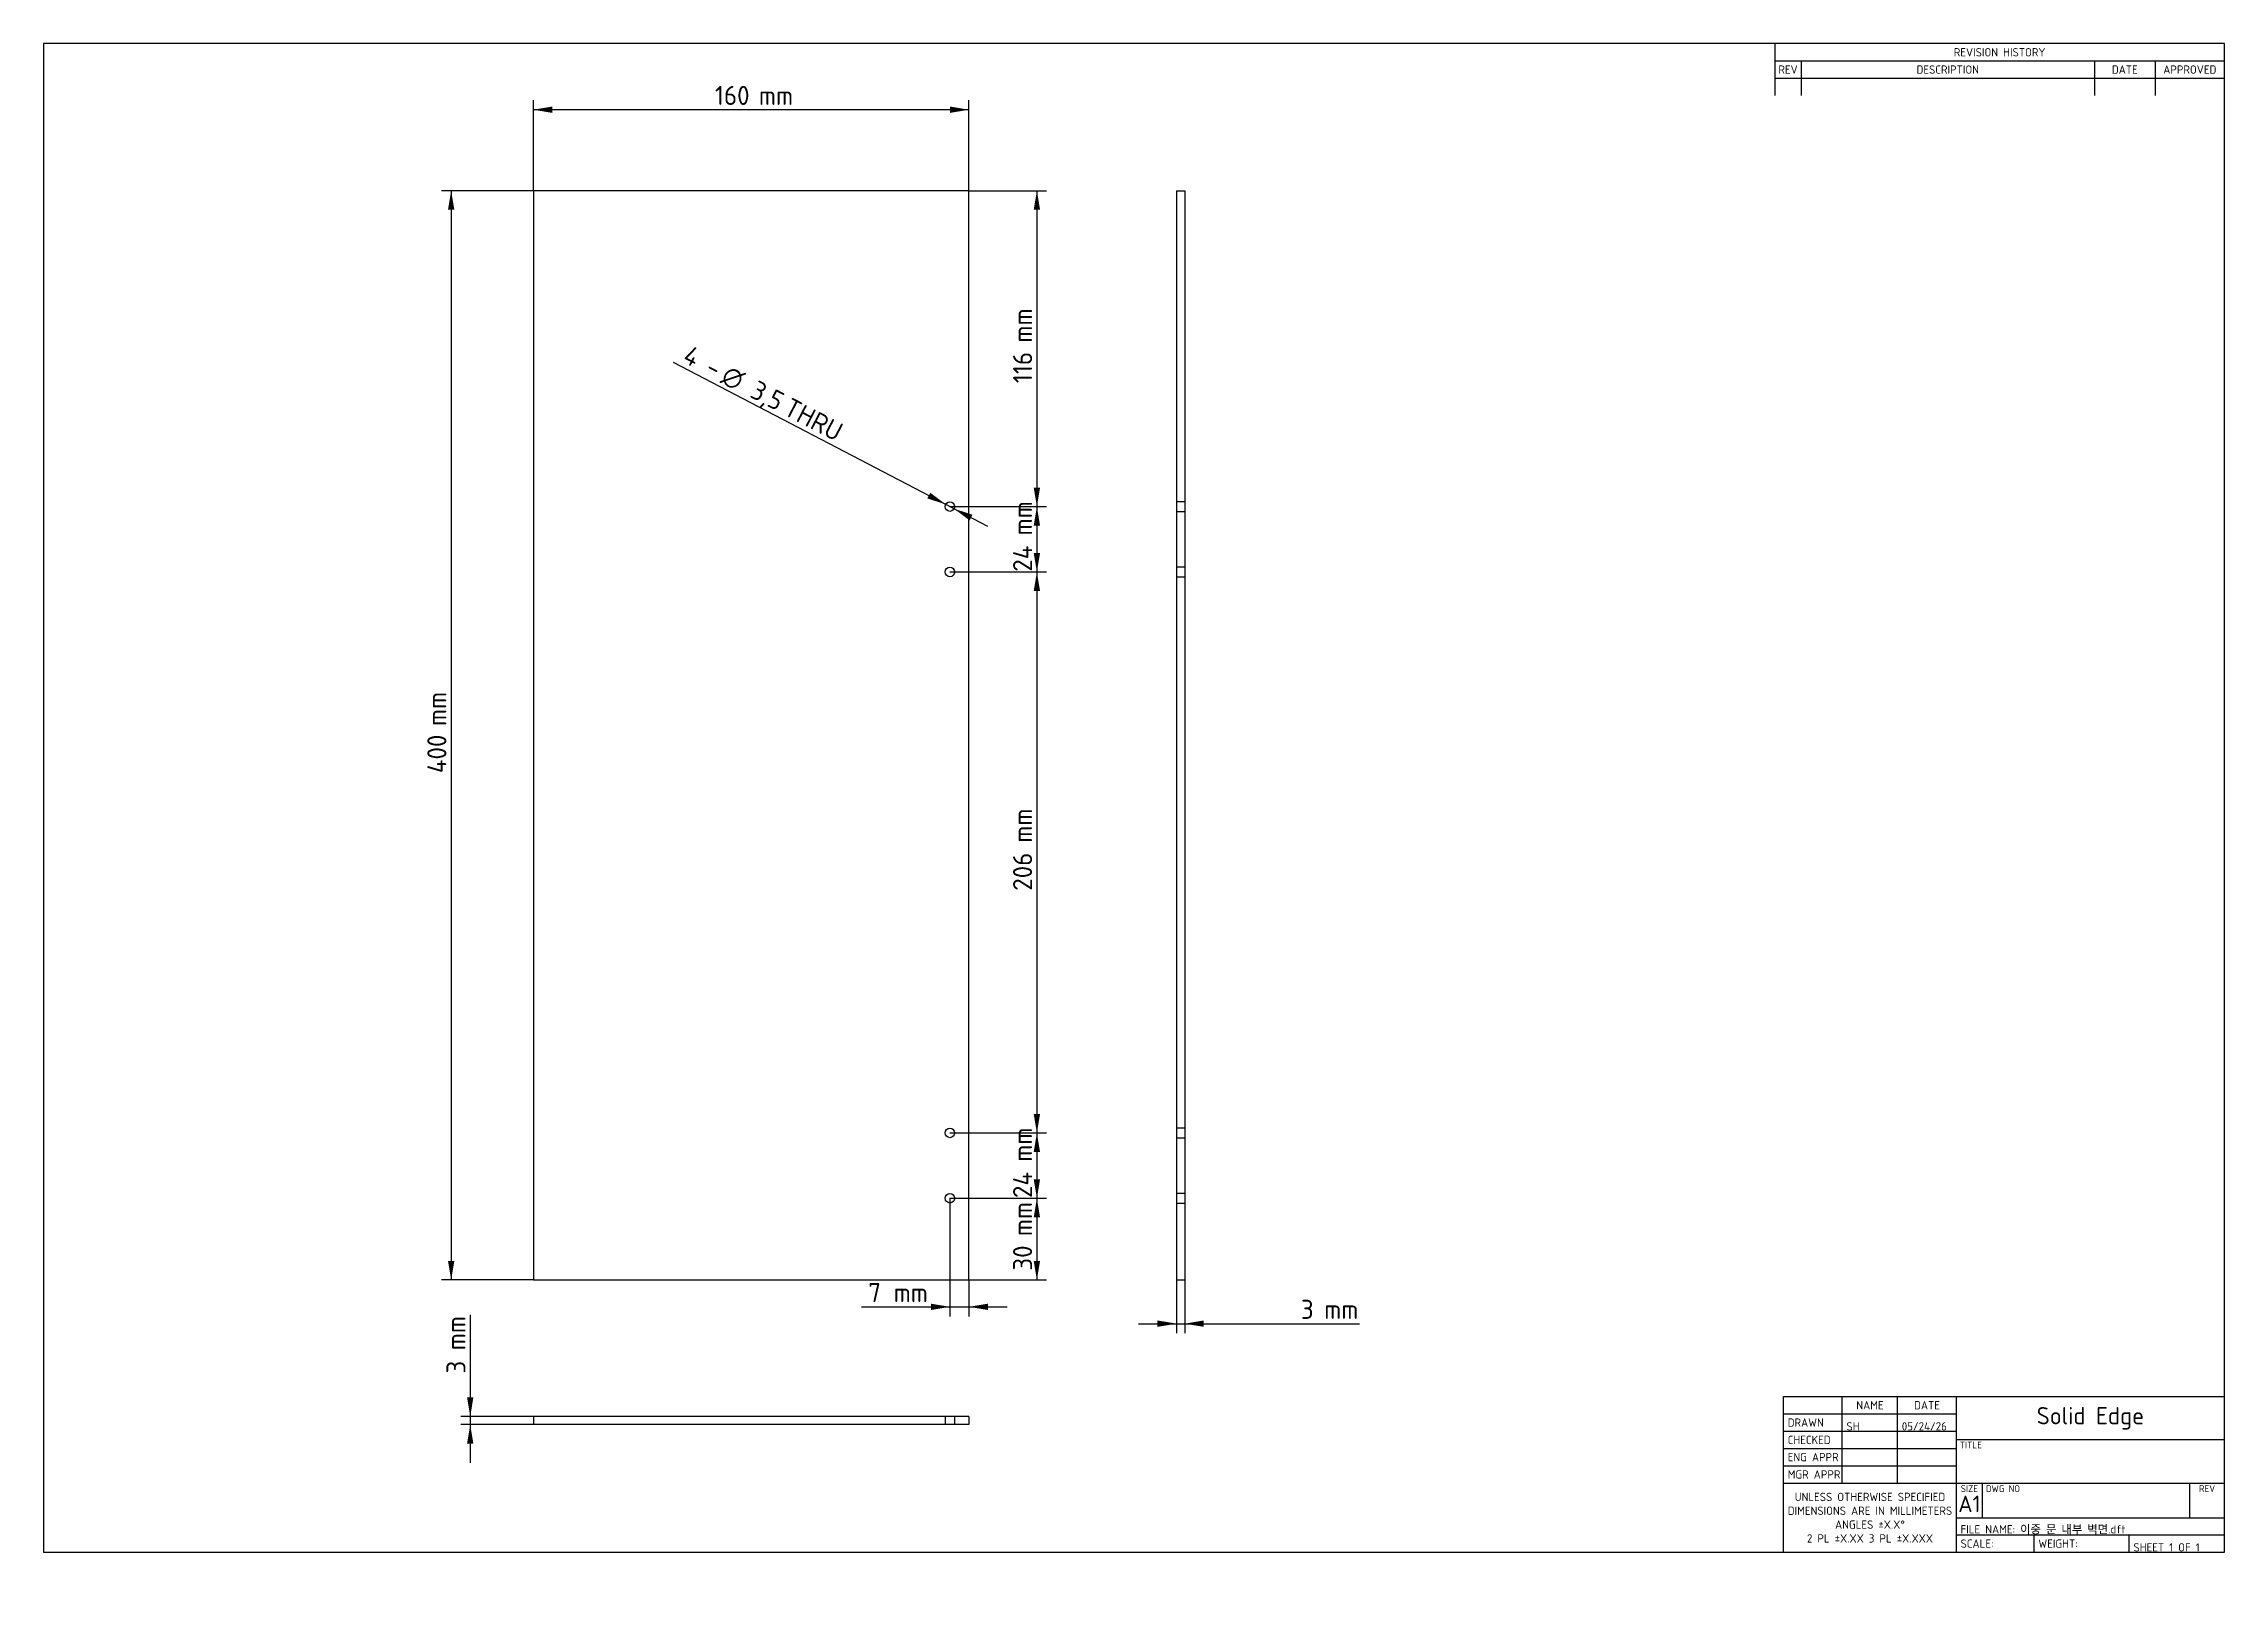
# Model space of a CAD drawing. Header units: millimetres. Extents: x 20 to 821, y 0 to 574.
import ezdxf
from ezdxf.entities.mleader import LeaderData, LeaderLine
from ezdxf.enums import TextEntityAlignment as Align
from ezdxf.lldxf.tags import DXFTag
from ezdxf.math import Vec2, Vec3

# ---------------------------------------------------------------- set-up
doc = ezdxf.new("R2010")
doc.units = ezdxf.units.MM
doc.layers.add('기본값', color=7, linetype='Continuous')
doc.layers.add('이중_문_내부_벽면', color=7, linetype='Continuous')
doc.styles.add('SEACAD_Solid_Edge_ISO', font='seiso.ttf')
doc.styles.add('SEACAD_Solid_Edge_ISO1_Symbols', font='semeci1.ttf')
tags = doc.linetypes.add('HIDDEN2', pattern=[4.7625, 3.175, -1.5875]).pattern_tags.tags
tags[6:7] = [DXFTag(74, 4), DXFTag(75, 0), DXFTag(340, '0'), DXFTag(46, 0.0), DXFTag(50, 0.0), DXFTag(44, 0.0), DXFTag(45, 0.0)]
tags[4:5] = [DXFTag(74, 4), DXFTag(75, 0), DXFTag(340, '0'), DXFTag(46, 0.0), DXFTag(50, 0.0), DXFTag(44, 0.0), DXFTag(45, 0.0)]
doc.dimstyles.new('ISO_(mm)', dxfattribs={"dimtxt": 7, "dimasz": 7, "dimexe": 3.5, "dimexo": 0, "dimgap": 1.75, "dimtad": 1, "dimtxsty": 'SEACAD_Solid_Edge_ISO', "dimblk1": '_SE_FILLED', "dimblk2": '_SE_FILLED', "dimsah": 1, "dimcen": 3.5, "dimadec": 0, "dimazin": 0, "dimtfac": 0.5, "dimtmove": 0, "dimatfit": 3, "dimfxl": 1, "dimarcsym": 0})

# ---------------------------------------------------------------- blocks, each defined once
blk = doc.blocks.new('SE')
at = {"layer": '이중_문_내부_벽면', "color": 7, "linetype": 'Continuous'}
for p, q in [((199.89, 519.99), (199.89, 119.99)), ((359.89, 519.99), (199.89, 519.99)), ((359.89, 119.99), (359.89, 519.99)), ((199.89, 119.99), (359.89, 119.99))]:
    blk.add_line(p, q, dxfattribs=at)
for centre in [(352.89, 403.99), (352.89, 379.99), (352.89, 173.99), (352.89, 149.99)]:
    blk.add_circle(centre, 1.75, dxfattribs=at)
blk = doc.blocks.new('SE1')
at = {"layer": '이중_문_내부_벽면', "color": 7, "linetype": 'Continuous'}
for p, q in [((359.89, 69.87), (199.89, 69.87)), ((199.89, 69.87), (199.89, 66.87)), ((359.89, 66.87), (199.89, 66.87)), ((359.89, 69.87), (359.89, 66.87))]:
    blk.add_line(p, q, dxfattribs=at)
at = {"layer": '이중_문_내부_벽면', "color": 7, "linetype": 'HIDDEN2'}
for p, q in [((351.14, 69.87), (351.14, 66.87)), ((354.64, 66.87), (354.64, 69.87))]:
    blk.add_line(p, q, dxfattribs=at)
blk = doc.blocks.new('SE2')
at = {"layer": '이중_문_내부_벽면', "color": 7, "linetype": 'Continuous'}
for p, q in [((436.13, 519.99), (436.13, 119.99)), ((436.13, 519.99), (439.13, 519.99)), ((439.13, 519.99), (439.13, 119.99)), ((436.13, 119.99), (439.13, 119.99))]:
    blk.add_line(p, q, dxfattribs=at)
at = {"layer": '이중_문_내부_벽면', "color": 7, "linetype": 'HIDDEN2'}
for p, q in [((439.13, 405.74), (436.13, 405.74)), ((436.13, 402.24), (439.13, 402.24)), ((439.13, 381.74), (436.13, 381.74)), ((436.13, 378.24), (439.13, 378.24)), ((439.13, 175.74), (436.13, 175.74)), ((436.13, 172.24), (439.13, 172.24)), ((439.13, 151.74), (436.13, 151.74)), ((436.13, 148.24), (439.13, 148.24))]:
    blk.add_line(p, q, dxfattribs=at)
blk = doc.blocks.new('DMBLK123')
at = {"layer": '기본값', "linetype": 'Continuous'}
for points in [[(206.89, 550.89), (199.89, 549.72), (206.89, 548.55)], [(352.89, 550.89), (352.89, 548.55), (359.89, 549.72)]]:
    blk.add_hatch(color=7, dxfattribs=at).paths.add_polyline_path(points)
at = {"layer": '기본값', "color": 7, "linetype": 'Continuous'}
for p, q in [((199.89, 519.99), (199.89, 553.22)), ((359.89, 519.99), (359.89, 553.22)), ((359.89, 549.72), (199.89, 549.72))]:
    blk.add_line(p, q, dxfattribs=at)
at = {"layer": '기본값', "color": 7, "linetype": 'Continuous', "style": 'SEACAD_Solid_Edge_ISO'}
for s, p in [('160', (266.54, 558.47)), ('mm', (282.73, 558.47))]:
    blk.add_text(s, height=7, dxfattribs=at).set_placement(p, align=Align.TOP_LEFT)
blk = doc.blocks.new('_SE_FILLED')
at = {"color": 0}
blk.add_line((0, 0), (-1, 0), dxfattribs=at)
blk.add_solid([(0, 0), (-1, -0.1665), (-1, 0.1665), (0, 0)], dxfattribs=at)
blk = doc.blocks.new('DMBLK124')
at = {"layer": '기본값', "linetype": 'Continuous'}
for points in [[(168.53, 512.99), (170.86, 512.99), (169.69, 519.99)], [(168.53, 126.99), (169.69, 119.99), (170.86, 126.99)]]:
    blk.add_hatch(color=7, dxfattribs=at).paths.add_polyline_path(points)
at = {"layer": '기본값', "color": 7, "linetype": 'Continuous'}
for p, q in [((199.89, 519.99), (166.19, 519.99)), ((169.69, 519.99), (169.69, 119.99)), ((199.89, 119.99), (166.19, 119.99))]:
    blk.add_line(p, q, dxfattribs=at)
at = {"layer": '기본값', "color": 7, "linetype": 'Continuous', "style": 'SEACAD_Solid_Edge_ISO'}
for s, p in [('mm', (160.94, 323.4)), ('400', (160.94, 306.09))]:
    blk.add_text(s, height=7, rotation=90, dxfattribs=at).set_placement(p, align=Align.TOP_LEFT)
blk = doc.blocks.new('DMBLK125')
at = {"layer": '기본값', "linetype": 'Continuous'}
for points in [[(345.89, 108.95), (352.89, 110.12), (345.89, 111.28)], [(366.89, 108.95), (366.89, 111.28), (359.89, 110.12)]]:
    blk.add_hatch(color=7, dxfattribs=at).paths.add_polyline_path(points)
at = {"layer": '기본값', "color": 7, "linetype": 'Continuous'}
for p, q in [((352.89, 149.99), (352.89, 106.62)), ((359.89, 119.99), (359.89, 106.62)), ((320.43, 110.12), (373.89, 110.12))]:
    blk.add_line(p, q, dxfattribs=at)
at = {"layer": '기본값', "color": 7, "linetype": 'Continuous', "style": 'SEACAD_Solid_Edge_ISO'}
for s, p in [('7', (322.88, 118.87)), ('mm', (332.23, 118.87))]:
    blk.add_text(s, height=7, dxfattribs=at).set_placement(p, align=Align.TOP_LEFT)
blk = doc.blocks.new('DMBLK126')
at = {"layer": '기본값', "linetype": 'Continuous'}
for points in [[(386, 142.99), (384.83, 149.99), (383.66, 142.99)], [(386, 126.99), (383.66, 126.99), (384.83, 119.99)]]:
    blk.add_hatch(color=7, dxfattribs=at).paths.add_polyline_path(points)
at = {"layer": '기본값', "color": 7, "linetype": 'Continuous'}
for p, q in [((352.89, 149.99), (388.33, 149.99)), ((384.83, 149.99), (384.83, 119.99)), ((359.89, 119.99), (388.33, 119.99))]:
    blk.add_line(p, q, dxfattribs=at)
at = {"layer": '기본값', "color": 7, "linetype": 'Continuous', "style": 'SEACAD_Solid_Edge_ISO'}
for s, p in [('mm', (376.08, 136.09)), ('30', (376.08, 123.4))]:
    blk.add_text(s, height=7, rotation=90, dxfattribs=at).set_placement(p, align=Align.TOP_LEFT)
blk = doc.blocks.new('DMBLK127')
at = {"layer": '기본값', "linetype": 'Continuous'}
for points in [[(386, 166.99), (384.83, 173.99), (383.66, 166.99)], [(386, 156.99), (383.66, 156.99), (384.83, 149.99)]]:
    blk.add_hatch(color=7, dxfattribs=at).paths.add_polyline_path(points)
at = {"layer": '기본값', "color": 7, "linetype": 'Continuous'}
for p, q in [((352.89, 173.99), (388.33, 173.99)), ((384.83, 173.99), (384.83, 149.99)), ((352.89, 149.99), (388.33, 149.99))]:
    blk.add_line(p, q, dxfattribs=at)
at = {"layer": '기본값', "color": 7, "linetype": 'Continuous', "style": 'SEACAD_Solid_Edge_ISO'}
for s, p in [('mm', (376.08, 163.41)), ('24', (376.08, 150.08))]:
    blk.add_text(s, height=7, rotation=90, dxfattribs=at).set_placement(p, align=Align.TOP_LEFT)
blk = doc.blocks.new('DMBLK128')
at = {"layer": '기본값', "linetype": 'Continuous'}
for points in [[(386, 372.99), (384.83, 379.99), (383.66, 372.99)], [(386, 180.99), (383.66, 180.99), (384.83, 173.99)]]:
    blk.add_hatch(color=7, dxfattribs=at).paths.add_polyline_path(points)
at = {"layer": '기본값', "color": 7, "linetype": 'Continuous'}
for p, q in [((352.89, 379.99), (388.33, 379.99)), ((384.83, 379.99), (384.83, 173.99)), ((352.89, 173.99), (388.33, 173.99))]:
    blk.add_line(p, q, dxfattribs=at)
at = {"layer": '기본값', "color": 7, "linetype": 'Continuous', "style": 'SEACAD_Solid_Edge_ISO'}
for s, p in [('mm', (376.08, 280.56)), ('206', (376.08, 262.93))]:
    blk.add_text(s, height=7, rotation=90, dxfattribs=at).set_placement(p, align=Align.TOP_LEFT)
blk = doc.blocks.new('DMBLK129')
at = {"layer": '기본값', "linetype": 'Continuous'}
for points in [[(386, 396.99), (384.83, 403.99), (383.66, 396.99)], [(386, 386.99), (383.66, 386.99), (384.83, 379.99)]]:
    blk.add_hatch(color=7, dxfattribs=at).paths.add_polyline_path(points)
at = {"layer": '기본값', "color": 7, "linetype": 'Continuous'}
for p, q in [((352.89, 403.99), (388.33, 403.99)), ((384.83, 403.99), (384.83, 379.99)), ((352.89, 379.99), (388.33, 379.99))]:
    blk.add_line(p, q, dxfattribs=at)
at = {"layer": '기본값', "color": 7, "linetype": 'Continuous', "style": 'SEACAD_Solid_Edge_ISO'}
for s, p in [('mm', (376.08, 393.41)), ('24', (376.08, 380.08))]:
    blk.add_text(s, height=7, rotation=90, dxfattribs=at).set_placement(p, align=Align.TOP_LEFT)
blk = doc.blocks.new('DMBLK130')
at = {"layer": '기본값', "linetype": 'Continuous'}
for points in [[(386, 512.99), (384.83, 519.99), (383.66, 512.99)], [(386, 410.99), (383.66, 410.99), (384.83, 403.99)]]:
    blk.add_hatch(color=7, dxfattribs=at).paths.add_polyline_path(points)
at = {"layer": '기본값', "color": 7, "linetype": 'Continuous'}
for p, q in [((359.89, 519.99), (388.33, 519.99)), ((384.83, 519.99), (384.83, 403.99)), ((352.89, 403.99), (388.33, 403.99))]:
    blk.add_line(p, q, dxfattribs=at)
at = {"layer": '기본값', "color": 7, "linetype": 'Continuous', "style": 'SEACAD_Solid_Edge_ISO'}
for s, p in [('mm', (376.08, 464.21)), ('116', (376.08, 449.28))]:
    blk.add_text(s, height=7, rotation=90, dxfattribs=at).set_placement(p, align=Align.TOP_LEFT)
blk = doc.blocks.new('DMBLK131')
at = {"layer": '기본값', "linetype": 'Continuous'}
for points in [[(344.59, 407), (351.33, 404.8), (345.66, 409.07)], [(360.11, 398.92), (361.19, 400.99), (354.44, 403.19)]]:
    blk.add_hatch(color=7, dxfattribs=at).paths.add_polyline_path(points)
at = {"layer": '기본값', "color": 7, "linetype": 'Continuous'}
for p, q in [((351.33, 404.8), (251.33, 456.85)), ((366.86, 396.72), (351.33, 404.8))]:
    blk.add_line(p, q, dxfattribs=at)
for s, style, p in [('4 -', 'SEACAD_Solid_Edge_ISO', (257.54, 463.48)), ('O', 'SEACAD_Solid_Edge_ISO1_Symbols', (271.63, 456.15)), ('3,5', 'SEACAD_Solid_Edge_ISO', (282.27, 450.61)), ('THRU', 'SEACAD_Solid_Edge_ISO', (294.52, 444.24))]:
    blk.add_text(s, height=7, rotation=332.50448, dxfattribs=dict(at, style=style)).set_placement(p, align=Align.TOP_LEFT)
blk = doc.blocks.new('DMBLK132')
at = {"layer": '기본값', "linetype": 'Continuous'}
for points in [[(175.53, 76.87), (176.7, 69.87), (177.86, 76.87)], [(175.53, 59.87), (177.86, 59.87), (176.7, 66.87)]]:
    blk.add_hatch(color=7, dxfattribs=at).paths.add_polyline_path(points)
at = {"layer": '기본값', "color": 7, "linetype": 'Continuous'}
for p, q in [((176.7, 107.14), (176.7, 52.87)), ((199.89, 69.87), (173.2, 69.87)), ((199.89, 66.87), (173.2, 66.87))]:
    blk.add_line(p, q, dxfattribs=at)
at = {"layer": '기본값', "color": 7, "linetype": 'Continuous', "style": 'SEACAD_Solid_Edge_ISO'}
for s, p in [('mm', (167.95, 94.19)), ('3', (167.95, 85.63))]:
    blk.add_text(s, height=7, rotation=90, dxfattribs=at).set_placement(p, align=Align.TOP_LEFT)
blk = doc.blocks.new('DMBLK133')
at = {"layer": '기본값', "linetype": 'Continuous'}
for points in [[(429.13, 102.77), (436.13, 103.94), (429.13, 105.11)], [(446.13, 102.77), (446.13, 105.11), (439.13, 103.94)]]:
    blk.add_hatch(color=7, dxfattribs=at).paths.add_polyline_path(points)
at = {"layer": '기본값', "color": 7, "linetype": 'Continuous'}
for p, q in [((436.13, 119.99), (436.13, 100.44)), ((439.13, 119.99), (439.13, 100.44)), ((422.13, 103.94), (503.31, 103.94))]:
    blk.add_line(p, q, dxfattribs=at)
at = {"layer": '기본값', "color": 7, "linetype": 'Continuous', "style": 'SEACAD_Solid_Edge_ISO'}
for s, p in [('3', (481.8, 112.69)), ('mm', (490.36, 112.69))]:
    blk.add_text(s, height=7, dxfattribs=at).set_placement(p, align=Align.TOP_LEFT)
blk = doc.blocks.new('_Dot')
at = {"color": 0, "linetype": 'ByBlock', "lineweight": -2}
blk.add_line((-0.5, 0), (-1, 0), dxfattribs=at)
at = {"color": 0, "linetype": 'ByBlock', "const_width": 0.5}
blk.add_lwpolyline([(-0.25, 0, 1), (0.25, 0, 1)], format="xyb", close=True, dxfattribs=at)

msp = doc.modelspace()

# ---------------------------------------------------------------- linework, layer by layer
at = {"layer": '기본값', "color": 7, "linetype": 'Continuous'}
for p, q in [((821, 574), (20, 574)), ((20, 574), (20, 20)), ((655.9, 574), (655.9, 554.95)), ((821, 20), (821, 574)), ((655.9, 567.65), (821, 567.65)), ((655.9, 561.3), (821, 561.3)), ((665.552, 567.65), (665.552, 554.95)), ((773.248, 567.65), (773.248, 554.95)), ((795.6, 567.65), (795.6, 554.95)), ((659.075, 20), (659.075, 77.15)), ((659.075, 77.15), (821, 77.15)), ((680.665, 45.4), (680.665, 77.15)), ((700.985, 45.4), (700.985, 77.15)), ((722.575, 20), (722.575, 77.15)), ((659.075, 70.8), (722.575, 70.8)), ((659.075, 64.45), (722.575, 64.45)), ((659.075, 58.1), (722.575, 58.1)), ((722.575, 61.402), (821, 61.402)), ((659.075, 51.75), (722.575, 51.75)), ((659.075, 45.4), (821, 45.4)), ((732.1, 32.7), (732.1, 45.4)), ((808.3, 32.7), (808.3, 45.4)), ((722.575, 32.7), (821, 32.7)), ((722.575, 26.35), (821, 26.35)), ((751.15, 20), (751.15, 26.35)), ((786.075, 20), (786.075, 26.35)), ((20, 20), (821, 20))]:
    msp.add_line(p, q, dxfattribs=at)

# ---------------------------------------------------------------- block references
at = {"layer": '기본값'}
for name in ['SE', 'SE2', 'SE1']:
    msp.add_blockref(name, (0, 0), dxfattribs=at)

# ---------------------------------------------------------------- texts
for s, insert, char_height, width, attachment_point in [('{\\fSolid Edge ISO|b0||i0||c0|p34;\\C7;\\H3.048;\\W1.;REVISION HISTORY}', (738.45, 570.825), 3.048, 165.1, 5), ('{\\fSolid Edge ISO|b0||i0||c0|p34;\\C7;\\H3.048;\\W1.;REV}', (660.726, 564.475), 3.048, 9.652, 5), ('{\\fSolid Edge ISO|b0||i0||c0|p34;\\C7;\\H3.048;\\W1.;DESCRIPTION}', (719.4, 564.475), 3.048, 107.696, 5), ('{\\fSolid Edge ISO|b0||i0||c0|p34;\\C7;\\H3.048;\\W1.;DATE}', (784.424, 564.475), 3.048, 22.352, 5), ('{\\fSolid Edge ISO|b0||i0||c0|p34;\\C7;\\H3.048;\\W1.;APPROVED}', (808.3, 564.475), 3.048, 25.4, 5), ('{\\fSolid Edge ISO|b0||i0||c0|p34;\\C7;\\H3.048;\\W1.;NAME}', (690.825, 73.975), 3.048, 20.32, 5), ('{\\fSolid Edge ISO|b0||i0||c0|p34;\\C7;\\H3.048;\\W1.;DATE}', (711.78, 73.975), 3.048, 21.59, 5), ('{\\fSolid Edge ISO|b1||i0||c0|p34;\\C7;\\H6.35;\\W1.;Solid Edge}', (771.788, 69.181), 6.35, 98.425, 5), ('{\\fSolid Edge ISO|b0||i0||c0|p34;\\C7;\\H3.048;\\W1.;DRAWN}', (660.599, 67.625), 3.048, 20.066, 4), ('{\\fSolid Edge ISO|b0||i0||c0|p34;\\C7;\\H3.048;\\W1.;CHECKED}', (660.599, 61.275), 3.048, 20.066, 4), ('{\\fSolid Edge ISO|b0||i0||c0|p34;\\C7;\\H3.048;\\W1.;ENG APPR}', (660.599, 54.925), 3.048, 20.066, 4), ('{\\fSolid Edge ISO|b0||i0||c0|p34;\\C7;\\H2.54;\\W1.;TITLE}', (723.845, 60.652), 2.54, 97.155, 1), ('{\\fSolid Edge ISO|b0||i0||c0|p34;\\C7;\\H3.048;\\W1.;MGR APPR}', (660.599, 48.575), 3.048, 20.066, 4), ('{\\fSolid Edge ISO|b0||i0||c0|p34;\\C7;\\H3.048;\\W1.;UNLESS OTHERWISE SPECIFIED\\P}{\\fSolid Edge ISO|b0||i0||c0|p34;\\C7;\\H3.048;\\W1.;DIMENSIONS ARE IN MILLIMETERS\\P}{\\fSolid Edge ISO|b0||i0||c0|p34;\\C7;\\H3.048;\\W1.;ANGLES ±X.X°\\P}{\\fSolid Edge ISO|b0||i0||c0|p34;\\C7;\\H3.048;\\W1.;2 PL ±X.XX 3 PL ±X.XXX}', (690.825, 32.7), 3.048, 63.5, 5), ('{\\fSolid Edge ISO|b1||i0||c0|p34;\\C7;\\H6.096;\\W1.;A1}', (727.337, 37.78), 6.096, 9.525, 5), ('{\\fSolid Edge ISO|b0||i0||c0|p34;\\C7;\\H2.54;\\W1.;SIZE}', (727.337, 44.65), 2.54, 9.525, 2), ('{\\fSolid Edge ISO|b0||i0||c0|p34;\\C7;\\H2.54;\\W1.;DWG NO}', (733.37, 44.65), 2.54, 74.93, 1), ('{\\fSolid Edge ISO|b0||i0||c0|p34;\\C7;\\H2.54;\\W1.;REV}', (814.65, 44.65), 2.54, 12.7, 2), ('{\\fSolid Edge ISO|b0||i0||c0|p34;\\C7;\\H3.048;\\W1.;SCALE:}', (724.099, 23.175), 3.048, 27.051, 4), ('{\\fSolid Edge ISO|b0||i0||c0|p34;\\C7;\\H3.048;\\W1.;WEIGHT:}', (752.674, 23.175), 3.048, 33.401, 4)]:
    msp.add_mtext(s, dxfattribs=dict(at, insert=insert, char_height=char_height, width=width, attachment_point=attachment_point))

# ---------------------------------------------------------------- dimensions: what is measured, and where the dimension line sits
at = {"layer": '기본값', "color": 7, "linetype": 'Continuous'}
for base, p1, p2, picture, middle in [((199.886, 549.719), (359.886, 519.994), (199.886, 519.994), 'DMBLK123', (279.886, 549.719)), ((359.886, 110.116), (352.886, 149.994), (359.886, 119.994), 'DMBLK125', (345.183, 110.116))]:
    dim = msp.add_linear_dim(base=base, p1=p1, p2=p2, text='\\A1;<> mm', dimstyle='ISO_(mm)', dxfattribs=at)
    dim.commit()
    dim.dimension.update_dxf_attribs({"geometry": picture, "text_midpoint": middle, "dimtype": 160})
for base, p1, p2, angle, picture, middle, dimtype in [((169.692, 519.994), (199.886, 519.994), (199.886, 119.994), 270, 'DMBLK124', (169.692, 319.994), 161), ((384.829, 403.994), (359.886, 519.994), (352.886, 403.994), 90, 'DMBLK130', (384.829, 461.994), 160), ((384.829, 403.994), (352.886, 403.994), (352.886, 379.994), 270, 'DMBLK129', (384.829, 391.994), 161), ((384.829, 379.994), (352.886, 379.994), (352.886, 173.994), 270, 'DMBLK128', (384.829, 276.994), 161), ((384.829, 173.994), (352.886, 173.994), (352.886, 149.994), 270, 'DMBLK127', (384.829, 161.994), 161), ((384.829, 119.994), (352.886, 149.994), (359.886, 119.994), 90, 'DMBLK126', (384.829, 134.994), 160), ((436.134, 103.941), (436.134, 119.994), (439.134, 119.994), 0, 'DMBLK133', (479.348, 103.941), 161), ((176.697, 69.867), (199.886, 69.867), (199.886, 66.867), 270, 'DMBLK132', (176.697, 83.177), 161)]:
    dim = msp.add_linear_dim(base=base, p1=p1, p2=p2, angle=angle, text='\\A1;<> mm', dimstyle='ISO_(mm)', dxfattribs=at)
    dim.commit()
    dim.dimension.update_dxf_attribs({"geometry": picture, "text_midpoint": middle, "dimtype": dimtype})
dim = msp.add_diameter_dim_2p(p1=(354.438, 403.186), p2=(351.333, 404.802), text='\\A1;4 - <> THRU', dimstyle='ISO_(mm)', override={"dimtmove": 1, "dimtolj": 1}, dxfattribs=at)
dim.commit()
dim.dimension.update_dxf_attribs({"geometry": 'DMBLK131', "text_midpoint": (307.467, 427.633), "dimtype": 163})

# ---------------------------------------------------------------- leaders
ml = msp.add_multileader_mtext('Standard', dxfattribs=at)
ml.set_content('{\\pxsm0.9;\\fSolid Edge ISO|b0||i0||c0|p34;\\W1.;SH\\P}', color=256)
ml.set_leader_properties()
ml.set_arrow_properties(name='DOT')
ml.build(insert=Vec2(0, 0))
ml.multileader.update_dxf_attribs({"leader_type": 0, "dogleg_length": 0, "arrow_head_size": 3.048})
ctx = ml.context
ctx.base_point, ctx.char_height, ctx.arrow_head_size = Vec3(0, 0), 3.048, 3.048
ctx.mtext.insert = Vec3(682.189, 67.743)
ml = msp.add_multileader_mtext('Standard', dxfattribs=at)
ml.set_content('{\\pxsm0.9;\\fSolid Edge ISO|b0||i0||c0|p34;\\W1.;05/24/26\\P}', color=256)
ml.set_leader_properties()
ml.set_arrow_properties(name='DOT')
ml.build(insert=Vec2(0, 0))
ml.multileader.update_dxf_attribs({"leader_type": 0, "dogleg_length": 0, "arrow_head_size": 3.048})
ctx = ml.context
ctx.base_point, ctx.char_height, ctx.arrow_head_size = Vec3(0, 0), 3.048, 3.048
ctx.mtext.insert = Vec3(702.509, 67.765)
ml = msp.add_multileader_mtext('Standard', dxfattribs=at)
ml.set_content('{\\pxsm0.9;\\fSolid Edge ISO|b0||i0||c0|p34;\\W1.;FILE NAME: 이중 문 내부 벽면.dft\\P}', color=256)
ml.set_leader_properties()
ml.set_arrow_properties(name='DOT')
ml.build(insert=Vec2(0, 0))
ml.multileader.update_dxf_attribs({"leader_type": 0, "dogleg_length": 0, "arrow_head_size": 3.048})
ctx = ml.context
ctx.base_point, ctx.char_height, ctx.arrow_head_size = Vec3(0, 0), 3.048, 3.048
ctx.mtext.insert = Vec3(724.099, 29.944)
ml = msp.add_multileader_mtext('Standard', dxfattribs=at)
ml.set_content('{\\pxsm0.9;\\fSolid Edge ISO|b0||i0||c0|p34;\\W1.;SHEET 1 OF 1\\P}', color=256)
ml.set_leader_properties()
ml.set_arrow_properties(name='DOT')
ml.build(insert=Vec2(0, 0))
ml.multileader.update_dxf_attribs({"leader_type": 0, "dogleg_length": 0, "arrow_head_size": 3.048})
ctx = ml.context
ctx.base_point, ctx.char_height, ctx.arrow_head_size = Vec3(0, 0), 3.048, 3.048
ctx.mtext.insert = Vec3(787.599, 23.315)

doc.saveas('drawing.dxf')
